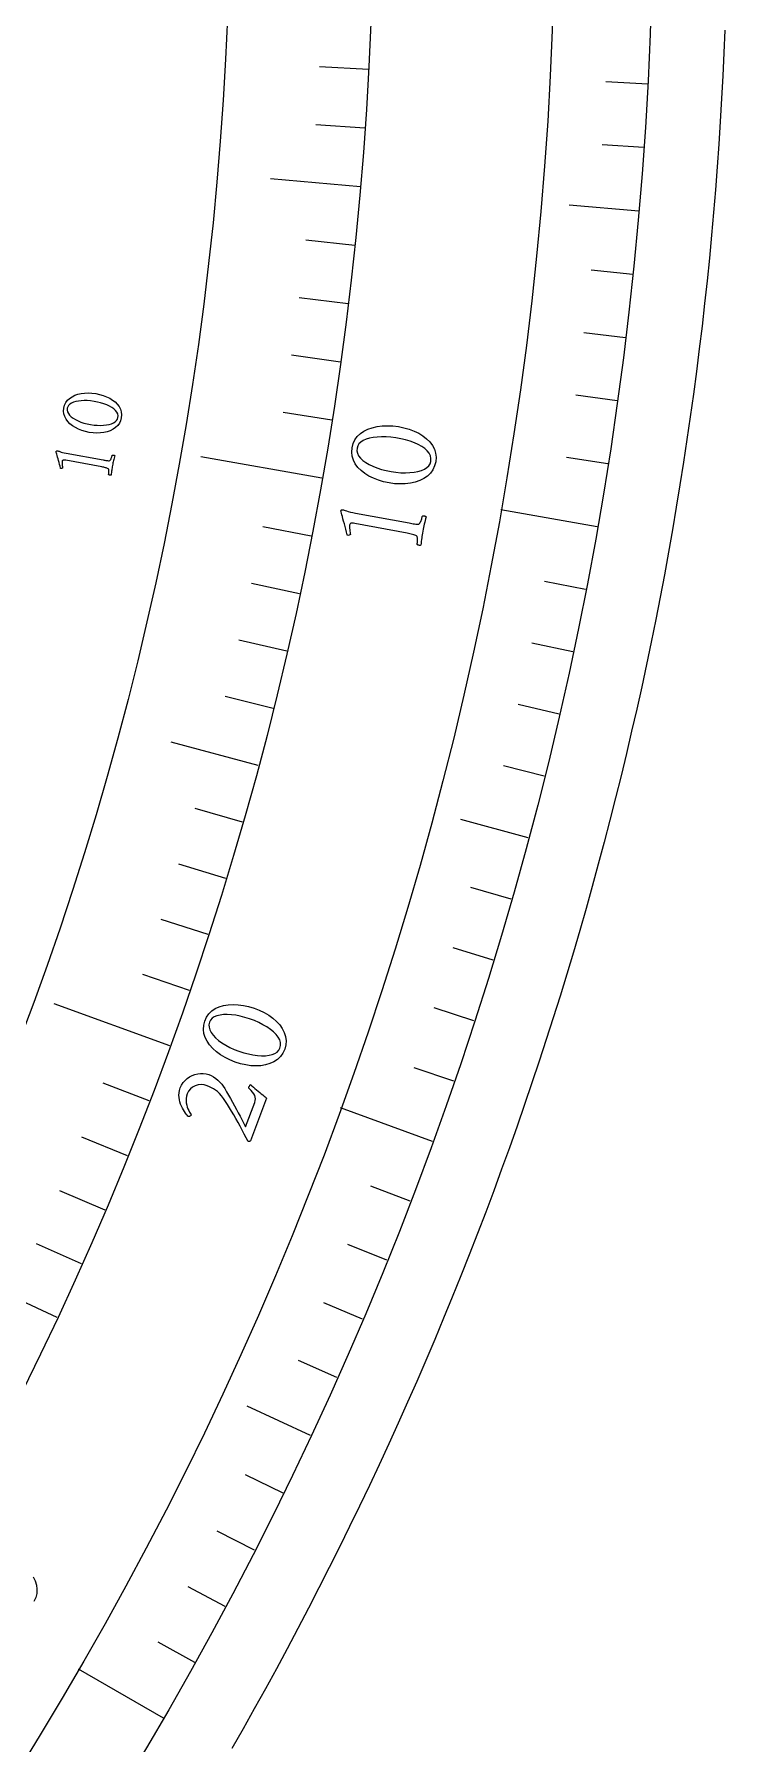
# Model space of a CAD drawing. Header units: millimetres. Extents: x -50 to 50, y -50 to 64.
# Drawn here: x 40.7 to 49.97, y -24.85 to -1.9 of the extents above; entities that cross this region are included whole.
import ezdxf

# ---------------------------------------------------------------- set-up
doc = ezdxf.new("R2010")
doc.units = ezdxf.units.MM
for name, color, linetype in [('CUT_OUTER', 1, 'Continuous'), ('ENGRAVE', 7, 'Continuous'), ('ENGRAVE_FINE', 8, 'Continuous'), ('TEXT', 5, 'Continuous')]:
    doc.layers.add(name, color=color, linetype=linetype)

msp = doc.modelspace()

# ---------------------------------------------------------------- linework, layer by layer
at = {"layer": 'CUT_OUTER'}
msp.add_lwpolyline([(49.9661, -1.8404), (49.9539, -2.1469), (49.9398, -2.4534), (49.9238, -2.7598), (49.9059, -3.066), (49.8862, -3.3722), (49.8645, -3.6782), (49.841, -3.9841), (49.8156, -4.2899), (49.7884, -4.5954), (49.7592, -4.9009), (49.7282, -5.2061), (49.6953, -5.5111), (49.6606, -5.8159), (49.624, -6.1205), (49.5855, -6.4249), (49.5451, -6.729), (49.5029, -7.0329), (49.4588, -7.3365), (49.4129, -7.6399), (49.3651, -7.9429), (49.3154, -8.2457), (49.2639, -8.5481), (49.2105, -8.8502), (49.1553, -9.152), (49.0982, -9.4534), (49.0393, -9.7545), (48.9785, -10.0552), (48.9159, -10.3556), (48.8514, -10.6555), (48.7851, -10.9551), (48.717, -11.2542), (48.647, -11.5529), (48.5752, -11.8512), (48.5016, -12.149), (48.4261, -12.4464), (48.3488, -12.7433), (48.2697, -13.0397), (48.1888, -13.3356), (48.1061, -13.6311), (48.0215, -13.926), (47.9352, -14.2204), (47.847, -14.5142), (47.7571, -14.8075), (47.6653, -15.1003), (47.5718, -15.3925), (47.4764, -15.6841), (47.3793, -15.9751), (47.2804, -16.2655), (47.1797, -16.5553), (47.0772, -16.8445), (46.973, -17.133), (46.867, -17.4209), (46.7592, -17.7082), (46.6496, -17.9948), (46.5383, -18.2806), (46.4253, -18.5659), (46.3105, -18.8504), (46.194, -19.1342), (46.0757, -19.4173), (45.9557, -19.6996), (45.834, -19.9812), (45.7105, -20.2621), (45.5853, -20.5422), (45.4584, -20.8215), (45.3298, -21.1), (45.1995, -21.3778), (45.0674, -21.6547), (44.9337, -21.9308), (44.7983, -22.2061), (44.6612, -22.4806), (44.5224, -22.7542), (44.382, -23.0269), (44.2399, -23.2988), (44.0961, -23.5698), (43.9506, -23.84), (43.8035, -24.1092), (43.6547, -24.3775), (43.5043, -24.6449), (43.3523, -24.9114)], dxfattribs=at)
at = {"layer": 'ENGRAVE'}
for points in [[(45.0778, -3.9438), (43.8724, -3.8383)], [(48.8135, -4.2706), (47.8796, -4.1889)], [(44.5626, -7.8576), (42.9376, -7.5711)], [(48.2556, -8.5088), (46.963, -8.2808)], [(43.7081, -11.7116), (42.5394, -11.3984)], [(47.3304, -12.6821), (46.4248, -12.4395)], [(42.5211, -15.4764), (40.9706, -14.9121)], [(46.0449, -16.759), (44.8116, -16.3101)], [(41.0104, -19.1235), (39.9138, -18.6121)], [(44.4091, -20.7083), (43.5594, -20.3121)], [(42.4352, -24.5), (41.2986, -23.8438)]]:
    msp.add_lwpolyline(points, dxfattribs=at)
for radius in [49, 49, 47.6875, 45.25, 45.25, 43.325]:
    msp.add_circle((0, 0), radius, dxfattribs=at)
at = {"layer": 'ENGRAVE_FINE'}
for points in [[(45.188, -2.3682), (44.5289, -2.3337)], [(48.9328, -2.5645), (48.3711, -2.535)], [(45.1398, -3.1565), (44.4814, -3.1104)], [(48.8806, -3.4181), (48.3195, -3.3788)], [(45.0021, -4.7299), (44.3457, -4.6609)], [(48.7316, -5.1219), (48.1722, -5.0631)], [(44.9127, -5.5146), (44.2576, -5.4342)], [(48.6348, -5.9716), (48.0765, -5.903)], [(44.8096, -6.2976), (44.1561, -6.2057)], [(48.5231, -6.8195), (47.9661, -6.7412)], [(44.6929, -7.0787), (44.041, -6.9754)], [(48.3967, -7.6653), (47.8412, -7.5773)], [(44.4186, -8.6341), (43.7708, -8.5082)], [(44.2612, -9.408), (43.6156, -9.2708)], [(48.0997, -9.3496), (47.5476, -9.2423)], [(44.0902, -10.179), (43.4472, -10.0306)], [(47.9292, -10.1877), (47.379, -10.0707)], [(43.9059, -10.947), (43.2655, -10.7873)], [(47.7441, -11.0226), (47.1961, -10.8961)], [(47.5445, -11.8542), (46.9987, -11.7181)], [(43.4971, -12.4726), (42.8627, -12.2907)], [(43.2728, -13.2298), (42.6416, -13.0369)], [(47.1018, -13.5062), (46.5611, -13.3512)], [(43.0353, -13.983), (42.4076, -13.7791)], [(46.8589, -14.3262), (46.321, -14.1618)], [(42.7847, -14.732), (42.1607, -14.5171)], [(46.6018, -15.1418), (46.0668, -14.968)], [(46.3304, -15.9528), (45.7986, -15.7697)], [(42.2445, -16.2161), (41.6284, -15.9796)], [(41.9551, -16.9509), (41.3431, -16.7037)], [(41.6528, -17.6806), (41.0453, -17.4227)], [(45.7454, -17.56), (45.2203, -17.3584)], [(41.3379, -18.4048), (40.735, -18.1364)], [(45.432, -18.3557), (44.9105, -18.145)], [(45.1047, -19.1458), (44.587, -18.926)], [(44.7637, -19.9301), (44.2499, -19.7013)], [(44.0409, -21.4802), (43.5353, -21.2336)], [(43.6593, -22.2455), (43.1581, -21.9902)], [(43.2644, -23.0041), (42.7678, -22.74)], [(42.8564, -23.7557), (42.3644, -23.483)]]:
    msp.add_lwpolyline(points, dxfattribs=at)
at = {"layer": 'TEXT'}
for points in [[(41.1007, -6.9161), (41.1107, -6.8765), (41.1268, -6.8413), (41.1488, -6.8104), (41.1769, -6.7839), (41.2098, -6.7615), (41.2466, -6.7433), (41.2872, -6.7293), (41.3315, -6.7195), (41.3785, -6.7137), (41.4269, -6.712), (41.4768, -6.7143), (41.5282, -6.7207), (41.579, -6.7309), (41.627, -6.7446), (41.6724, -6.7618), (41.7151, -6.7825), (41.754, -6.8063), (41.788, -6.833), (41.8172, -6.8624), (41.8415, -6.8946), (41.8597, -6.9293), (41.8707, -6.966), (41.8745, -7.0048), (41.8711, -7.0457), (41.8611, -7.0844), (41.8449, -7.1191), (41.8226, -7.15), (41.794, -7.1769), (41.7604, -7.1997), (41.7232, -7.2183), (41.6823, -7.2326), (41.6376, -7.2428), (41.5905, -7.2486), (41.542, -7.2502), (41.492, -7.2475), (41.4407, -7.2405), (41.3901, -7.2297), (41.3422, -7.2155), (41.297, -7.1978), (41.2546, -7.1767), (41.2159, -7.1526), (41.1823, -7.1258), (41.1535, -7.0963), (41.1297, -7.0641), (41.1119, -7.0297), (41.1012, -6.9935), (41.0974, -6.9557), (41.1007, -6.9161)], [(41.1458, -6.9174), (41.1447, -6.9419), (41.1495, -6.9655), (41.1604, -6.9884), (41.1773, -7.0105), (41.1993, -7.0316), (41.2256, -7.0514), (41.2561, -7.0697), (41.2909, -7.0868), (41.3291, -7.1021), (41.3698, -7.1153), (41.4131, -7.1265), (41.4589, -7.1357), (41.5047, -7.1423), (41.549, -7.1461), (41.5917, -7.1472), (41.633, -7.1455), (41.6718, -7.1411), (41.7069, -7.1343), (41.7385, -7.1251), (41.7664, -7.1134), (41.7897, -7.0993), (41.8075, -7.0829), (41.8196, -7.0642), (41.8262, -7.0432), (41.8275, -7.0168), (41.8225, -6.9917), (41.8111, -6.9679), (41.7934, -6.9454), (41.7703, -6.9244), (41.7428, -6.905), (41.711, -6.8872), (41.6748, -6.8709), (41.6354, -6.8565), (41.594, -6.8439), (41.5505, -6.8334), (41.5049, -6.8248), (41.4588, -6.8184), (41.4146, -6.8147), (41.3723, -6.8138), (41.3321, -6.8157), (41.2946, -6.8201), (41.2607, -6.827), (41.2303, -6.8363), (41.2034, -6.848), (41.181, -6.862), (41.1639, -6.8783), (41.1522, -6.8968), (41.1458, -6.9174)], [(44.9673, -7.4494), (44.9817, -7.3921), (45.0048, -7.341), (45.0367, -7.2962), (45.0773, -7.2576), (45.1251, -7.2251), (45.1785, -7.1985), (45.2374, -7.178), (45.3018, -7.1634), (45.3701, -7.1548), (45.4405, -7.1521), (45.5131, -7.1551), (45.5879, -7.1641), (45.6618, -7.1786), (45.7318, -7.1981), (45.7979, -7.2228), (45.8601, -7.2527), (45.9169, -7.2871), (45.9665, -7.3257), (46.0091, -7.3684), (46.0446, -7.4152), (46.0713, -7.4656), (46.0874, -7.519), (46.0931, -7.5756), (46.0883, -7.6351), (46.0739, -7.6915), (46.0505, -7.7422), (46.018, -7.7872), (45.9765, -7.8265), (45.9277, -7.8598), (45.8736, -7.8869), (45.814, -7.9079), (45.7492, -7.9226), (45.6806, -7.9312), (45.61, -7.9335), (45.5374, -7.9297), (45.4628, -7.9196), (45.3891, -7.9039), (45.3194, -7.8832), (45.2537, -7.8576), (45.1919, -7.827), (45.1357, -7.7921), (45.0866, -7.7532), (45.0448, -7.7104), (45.01, -7.6638), (44.984, -7.614), (44.9683, -7.5616), (44.9627, -7.5068), (44.9673, -7.4494)], [(45.0329, -7.4512), (45.0313, -7.4866), (45.0385, -7.5209), (45.0544, -7.5541), (45.0791, -7.5861), (45.1112, -7.6167), (45.1495, -7.6452), (45.1939, -7.6718), (45.2445, -7.6965), (45.3001, -7.7186), (45.3594, -7.7378), (45.4223, -7.754), (45.489, -7.7672), (45.5556, -7.7768), (45.62, -7.7823), (45.6822, -7.7837), (45.7423, -7.7811), (45.7986, -7.7747), (45.8497, -7.7647), (45.8956, -7.7512), (45.9362, -7.7341), (45.9701, -7.7135), (45.9959, -7.6895), (46.0135, -7.6622), (46.0229, -7.6316), (46.0248, -7.5932), (46.0175, -7.5566), (46.0008, -7.522), (45.9749, -7.4894), (45.9412, -7.4589), (45.9012, -7.4308), (45.8548, -7.405), (45.8021, -7.3816), (45.7447, -7.3608), (45.6843, -7.3428), (45.621, -7.3276), (45.5547, -7.3153), (45.4875, -7.3063), (45.4232, -7.3013), (45.3618, -7.3002), (45.3033, -7.303), (45.2488, -7.3096), (45.1995, -7.3197), (45.1553, -7.3333), (45.1163, -7.3504), (45.0837, -7.3709), (45.059, -7.3945), (45.042, -7.4213), (45.0329, -7.4512)], [(41.6084, -7.7044), (41.126, -7.6151), (41.1141, -7.6133), (41.1041, -7.6125), (41.0959, -7.6127), (41.0896, -7.614), (41.0847, -7.6164), (41.0809, -7.62), (41.0781, -7.6249), (41.0763, -7.6309), (41.0755, -7.6386), (41.0755, -7.6483), (41.0763, -7.66), (41.0778, -7.6737), (41.0798, -7.6876), (41.0817, -7.6997), (41.0835, -7.7102), (41.0852, -7.7189), (41.0798, -7.7228), (41.0742, -7.7252), (41.0684, -7.7263), (41.0624, -7.7258), (41.0623, -7.7258), (41.0621, -7.7258), (41.0617, -7.7257), (41.0612, -7.7256), (41.059, -7.725), (41.0573, -7.7242), (41.0562, -7.7232), (41.0555, -7.722), (41.049, -7.6959), (41.0424, -7.67), (41.0356, -7.6444), (41.0287, -7.6189), (41.022, -7.5947), (41.0159, -7.5726), (41.0105, -7.5527), (41.0057, -7.5349), (41.0018, -7.5201), (40.999, -7.5095), (40.9974, -7.5028), (40.9969, -7.5002), (40.9973, -7.4978), (40.9983, -7.4951), (41.0001, -7.493), (41.0027, -7.4915), (41.0062, -7.4907), (41.0099, -7.4902), (41.0133, -7.4898), (41.0164, -7.4895), (41.0191, -7.4893), (41.0209, -7.49), (41.0263, -7.4919), (41.0354, -7.4951), (41.0481, -7.4996), (41.0643, -7.5047), (41.0837, -7.5098), (41.1063, -7.5149), (41.1322, -7.52), (41.6257, -7.6102), (41.6389, -7.6126), (41.6517, -7.6148), (41.664, -7.6168), (41.6759, -7.6187), (41.6871, -7.6202), (41.6973, -7.6209), (41.7065, -7.6209), (41.7148, -7.6201), (41.7182, -7.6186), (41.7217, -7.6154), (41.7253, -7.6104), (41.7292, -7.6037), (41.7329, -7.5961), (41.7363, -7.5881), (41.7393, -7.5798), (41.742, -7.5712), (41.7443, -7.5631), (41.7461, -7.5563), (41.7475, -7.5507), (41.7484, -7.5464), (41.7516, -7.5452), (41.7556, -7.5447), (41.7605, -7.5446), (41.7663, -7.5452), (41.7719, -7.5462), (41.7765, -7.5478), (41.7801, -7.5499), (41.7826, -7.5525), (41.7782, -7.5704), (41.7739, -7.5875), (41.7699, -7.6038), (41.7661, -7.6193), (41.7624, -7.6349), (41.7589, -7.651), (41.7554, -7.6679), (41.7521, -7.6853), (41.7491, -7.7022), (41.7465, -7.7183), (41.7442, -7.7336), (41.7423, -7.7483), (41.7406, -7.7631), (41.7387, -7.7791), (41.7366, -7.7961), (41.7345, -7.8142), (41.7312, -7.8157), (41.7271, -7.8164), (41.7222, -7.8163), (41.7166, -7.8153), (41.711, -7.8137), (41.7065, -7.8119), (41.7029, -7.8099), (41.7003, -7.8078), (41.701, -7.8034), (41.7017, -7.7977), (41.7024, -7.7907), (41.7032, -7.7823), (41.7037, -7.7733), (41.7038, -7.7645), (41.7035, -7.7558), (41.7027, -7.7473), (41.7015, -7.7398), (41.6998, -7.7341), (41.6976, -7.7302), (41.6949, -7.7281), (41.6875, -7.7244), (41.6789, -7.721), (41.6691, -7.7178), (41.6582, -7.7149), (41.6465, -7.7122), (41.6343, -7.7096), (41.6216, -7.707), (41.6084, -7.7044)], [(45.7058, -8.5945), (45.0046, -8.4626), (44.9873, -8.4599), (44.9727, -8.4586), (44.9608, -8.459), (44.9516, -8.4608), (44.9445, -8.4643), (44.9389, -8.4695), (44.9349, -8.4765), (44.9323, -8.4853), (44.9311, -8.4964), (44.931, -8.5104), (44.9321, -8.5274), (44.9343, -8.5473), (44.9371, -8.5674), (44.9398, -8.5851), (44.9423, -8.6002), (44.9448, -8.6128), (44.937, -8.6184), (44.9288, -8.622), (44.9204, -8.6234), (44.9116, -8.6228), (44.9115, -8.6227), (44.9112, -8.6227), (44.9106, -8.6226), (44.9099, -8.6224), (44.9067, -8.6216), (44.9043, -8.6204), (44.9026, -8.619), (44.9017, -8.6172), (44.8923, -8.5793), (44.8827, -8.5418), (44.873, -8.5046), (44.863, -8.4676), (44.8534, -8.4325), (44.8446, -8.4004), (44.8368, -8.3715), (44.8298, -8.3457), (44.8241, -8.3244), (44.8201, -8.3089), (44.8178, -8.2993), (44.8171, -8.2955), (44.8177, -8.292), (44.8191, -8.2881), (44.8218, -8.2851), (44.8256, -8.2829), (44.8307, -8.2817), (44.8361, -8.281), (44.841, -8.2805), (44.8454, -8.2801), (44.8494, -8.2798), (44.852, -8.2807), (44.8599, -8.2835), (44.8731, -8.2882), (44.8916, -8.2948), (44.9151, -8.3023), (44.9433, -8.3098), (44.9762, -8.3172), (45.0138, -8.3246), (45.7314, -8.4573), (45.7506, -8.4608), (45.7692, -8.4641), (45.7871, -8.4671), (45.8044, -8.4699), (45.8207, -8.4721), (45.8355, -8.4731), (45.8489, -8.4731), (45.861, -8.4721), (45.8659, -8.4698), (45.871, -8.4651), (45.8763, -8.4579), (45.8819, -8.4482), (45.8873, -8.437), (45.8923, -8.4254), (45.8967, -8.4133), (45.9007, -8.4008), (45.9041, -8.389), (45.9067, -8.3791), (45.9087, -8.371), (45.9101, -8.3647), (45.9147, -8.363), (45.9206, -8.3622), (45.9277, -8.3622), (45.9361, -8.3629), (45.9443, -8.3645), (45.951, -8.3668), (45.9562, -8.3699), (45.9598, -8.3737), (45.9533, -8.3997), (45.9471, -8.4246), (45.9412, -8.4484), (45.9355, -8.471), (45.9302, -8.4936), (45.9249, -8.5172), (45.9199, -8.5417), (45.915, -8.5671), (45.9106, -8.5917), (45.9067, -8.6151), (45.9033, -8.6375), (45.9005, -8.6588), (45.8979, -8.6804), (45.895, -8.7036), (45.892, -8.7284), (45.8888, -8.7548), (45.884, -8.757), (45.878, -8.758), (45.8709, -8.7578), (45.8627, -8.7563), (45.8547, -8.754), (45.848, -8.7514), (45.8428, -8.7485), (45.8391, -8.7453), (45.8401, -8.739), (45.8412, -8.7307), (45.8423, -8.7204), (45.8434, -8.7082), (45.8442, -8.6951), (45.8444, -8.6822), (45.844, -8.6696), (45.8429, -8.6572), (45.8412, -8.6463), (45.8387, -8.6379), (45.8356, -8.6323), (45.8317, -8.6292), (45.8208, -8.6238), (45.8083, -8.6188), (45.7942, -8.6142), (45.7783, -8.6099), (45.7612, -8.6059), (45.7435, -8.602), (45.725, -8.5982), (45.7058, -8.5945)], [(42.9906, -15.1447), (43.0147, -15.0908), (43.0463, -15.0445), (43.0855, -15.0059), (43.1322, -14.9749), (43.185, -14.9512), (43.2421, -14.9343), (43.3037, -14.9243), (43.3696, -14.9212), (43.4384, -14.9246), (43.5083, -14.9341), (43.5792, -14.9497), (43.6513, -14.9715), (43.7216, -14.9986), (43.7871, -15.03), (43.8479, -15.0658), (43.904, -15.106), (43.9539, -15.1498), (43.9961, -15.1964), (44.0306, -15.2458), (44.0574, -15.2981), (44.075, -15.3523), (44.0816, -15.4078), (44.0774, -15.4644), (44.0623, -15.5222), (44.0383, -15.5753), (44.0064, -15.6212), (43.9666, -15.6599), (43.9189, -15.6913), (43.8651, -15.7156), (43.8071, -15.733), (43.7448, -15.7433), (43.6784, -15.7465), (43.6093, -15.7431), (43.5394, -15.7331), (43.4686, -15.7167), (43.3969, -15.6938), (43.327, -15.6655), (43.262, -15.6331), (43.2017, -15.5965), (43.1462, -15.5556), (43.0969, -15.5114), (43.0553, -15.4646), (43.0215, -15.4152), (42.9954, -15.3633), (42.9785, -15.3097), (42.972, -15.2554), (42.976, -15.2004), (42.9906, -15.1447)], [(43.0549, -15.1579), (43.0472, -15.1925), (43.0483, -15.2275), (43.0582, -15.2629), (43.0769, -15.2988), (43.1032, -15.3344), (43.136, -15.3692), (43.1751, -15.4031), (43.2207, -15.4362), (43.2716, -15.4676), (43.3266, -15.4968), (43.3858, -15.5237), (43.4492, -15.5483), (43.5131, -15.5693), (43.5756, -15.5859), (43.6366, -15.5981), (43.6962, -15.606), (43.7528, -15.6094), (43.8049, -15.6085), (43.8524, -15.6031), (43.8953, -15.5933), (43.9323, -15.5789), (43.9618, -15.5598), (43.9839, -15.536), (43.9985, -15.5075), (44.0071, -15.4699), (44.0062, -15.4327), (43.9958, -15.3957), (43.9759, -15.3591), (43.948, -15.3232), (43.9135, -15.2886), (43.8723, -15.2551), (43.8244, -15.2229), (43.7715, -15.1924), (43.7152, -15.1642), (43.6555, -15.1383), (43.5924, -15.1147), (43.5277, -15.0941), (43.4653, -15.078), (43.405, -15.0663), (43.3469, -15.0589), (43.2921, -15.056), (43.2418, -15.0573), (43.1959, -15.0631), (43.1545, -15.0731), (43.1188, -15.0876), (43.0904, -15.1066), (43.0691, -15.13), (43.0549, -15.1579)], [(43.6058, -15.9964), (43.6237, -16.0127), (43.6428, -16.0297), (43.6633, -16.0475), (43.6851, -16.066), (43.7071, -16.0845), (43.7283, -16.1022), (43.7487, -16.1192), (43.7683, -16.1353), (43.786, -16.1498), (43.8005, -16.1617), (43.8118, -16.171), (43.8201, -16.1777), (43.6033, -16.7532), (43.6003, -16.7551), (43.5968, -16.7568), (43.5927, -16.7585), (43.5881, -16.76), (43.5835, -16.7612), (43.5794, -16.7618), (43.576, -16.7618), (43.5732, -16.7611), (43.5474, -16.7111), (43.5209, -16.6603), (43.4937, -16.6089), (43.4657, -16.5567), (43.4373, -16.5047), (43.4087, -16.4537), (43.38, -16.4037), (43.351, -16.3547), (43.3224, -16.3076), (43.2946, -16.2636), (43.2676, -16.2225), (43.2413, -16.1845), (43.2139, -16.148), (43.187, -16.117), (43.1608, -16.0913), (43.1352, -16.0711), (43.1093, -16.0543), (43.0821, -16.0391), (43.0535, -16.0254), (43.0237, -16.0133), (42.9819, -16.0014), (42.9411, -15.9971), (42.9013, -16.0004), (42.8625, -16.0113), (42.8272, -16.0291), (42.7977, -16.0529), (42.7742, -16.0829), (42.7565, -16.119), (42.7464, -16.1511), (42.7407, -16.1825), (42.7394, -16.2131), (42.7424, -16.2431), (42.7483, -16.2716), (42.7557, -16.2982), (42.7646, -16.3227), (42.775, -16.3452), (42.7855, -16.3649), (42.7949, -16.3814), (42.8032, -16.3946), (42.8103, -16.4045), (42.8077, -16.4093), (42.8036, -16.4137), (42.7982, -16.4176), (42.7913, -16.4212), (42.7844, -16.4239), (42.7787, -16.4256), (42.7743, -16.4263), (42.7712, -16.4258), (42.7636, -16.4188), (42.7543, -16.4086), (42.7432, -16.3952), (42.7303, -16.3786), (42.7166, -16.3593), (42.7034, -16.3376), (42.6906, -16.3136), (42.6782, -16.2872), (42.667, -16.2592), (42.6579, -16.2302), (42.6508, -16.2002), (42.6457, -16.1693), (42.6437, -16.1377), (42.6458, -16.1059), (42.6519, -16.0739), (42.6621, -16.0416), (42.6789, -16.0044), (42.7, -15.9707), (42.7254, -15.9407), (42.7551, -15.9143), (42.7877, -15.8918), (42.8219, -15.8737), (42.8578, -15.8599), (42.8953, -15.8505), (42.9332, -15.8458), (42.9705, -15.8462), (43.0071, -15.8517), (43.043, -15.8622), (43.0775, -15.8767), (43.1098, -15.894), (43.1398, -15.914), (43.1676, -15.9368), (43.1934, -15.962), (43.2172, -15.9891), (43.2391, -16.0181), (43.259, -16.0491), (43.2842, -16.092), (43.31, -16.1369), (43.3362, -16.1839), (43.363, -16.2329), (43.3896, -16.2823), (43.4152, -16.3304), (43.4399, -16.377), (43.4636, -16.4223), (43.4857, -16.4646), (43.5054, -16.5025), (43.5229, -16.5359), (43.538, -16.5648), (43.6619, -16.2354), (43.6687, -16.2111), (43.6708, -16.1876), (43.668, -16.1649), (43.6606, -16.143), (43.6485, -16.1209), (43.6322, -16.0979), (43.6115, -16.074), (43.5864, -16.049), (43.5829, -16.0449), (43.5812, -16.0398), (43.5812, -16.0337), (43.5831, -16.0266), (43.5844, -16.0237), (43.5865, -16.0201), (43.5893, -16.0158), (43.5928, -16.0109), (43.5965, -16.006), (43.5999, -16.0019), (43.603, -15.9987), (43.6058, -15.9964)]]:
    msp.add_lwpolyline(points, close=True, dxfattribs=at)
msp.add_lwpolyline([(40.6889, -22.6054), (40.7143, -22.66), (40.7316, -22.7162), (40.7395, -22.7726), (40.7364, -22.8284), (40.7224, -22.8835), (40.6975, -22.9378)], dxfattribs=at)

doc.saveas('drawing.dxf')
